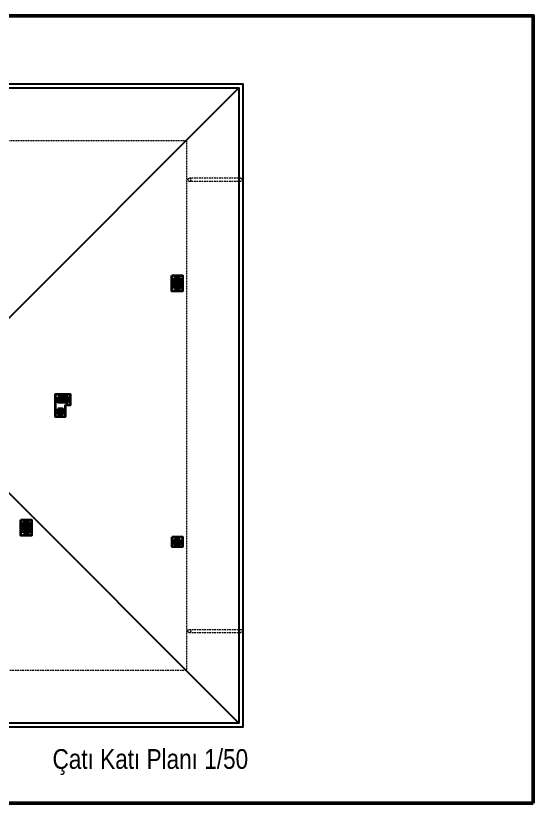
# Model space of a CAD drawing. Header units: millimetres. Extents: x 1811019 to 3717122, y -501178 to -243171.
# Drawn here: x 1870153 to 1872124, y -252390 to -249390 of the extents above; entities that cross this region are included whole.
import ezdxf

# ---------------------------------------------------------------- set-up
doc = ezdxf.new("R2010")
doc.units = ezdxf.units.MM
doc.linetypes.add('izdüşüm ön', pattern=[9.525, 6.35, -3.175])
for name, color, linetype, lineweight in [('a_duvar', 255, 'Continuous', 35), ('a_görünüş', 32, 'Continuous', 25), ('a_izdüşüm_ön', 6, 'izdüşüm ön', 9), ('a_not_text', 7, 'Continuous', 13), ('a_çerçeve_line', 7, 'Continuous', 50)]:
    doc.layers.add(name, color=color, linetype=linetype, lineweight=lineweight)
doc.styles.get("Standard").update_dxf_attribs({"font": 'ARIALN.TTF'})

# ---------------------------------------------------------------- blocks, each defined once
blk = doc.blocks.new('baca_şönt')
at = {"layer": 'a_duvar'}
h = blk.add_hatch(color=256, dxfattribs=at)
h.dxf.hatch_style = 1
h.paths.add_polyline_path([(21.5, -5), (21.5, -17), (35, -17)])
h.paths.add_polyline_path([(4, -5), (4, -17), (17.5, -17)])
for p, q in [((4, -5), (17.5, -17)), ((17.5, -5), (17.5, -17)), ((21.5, -5), (21.5, -17)), ((21.5, -5), (35, -17))]:
    blk.add_line(p, q, dxfattribs=at)
blk.add_lwpolyline([(0, -21), (39, -21), (39, -1), (0, -1)], close=True, dxfattribs=at)
for points in [[(17.5, -5), (4, -5), (4, -17), (17.5, -17)], [(21.5, -17), (35, -17), (35, -5), (21.5, -5)]]:
    blk.add_lwpolyline(points, dxfattribs=at)
blk = doc.blocks.new('baca_müstakil')
at = {"layer": 'a_duvar'}
h = blk.add_hatch(color=256, dxfattribs=at)
h.dxf.hatch_style = 1
h.paths.add_polyline_path([(4.9, -4.9, 0.198912), (3, -9.5, 0.668179), (14.1, -14.1)])
blk.add_line((4.9, -4.9), (14.1, -14.1), dxfattribs=at)
blk.add_lwpolyline([(0, -19), (19, -19), (19, 0), (0, 0)], close=True, dxfattribs=at)
blk.add_circle((9.5, -9.5), 6.5, dxfattribs=at)

msp = doc.modelspace()

# ---------------------------------------------------------------- linework, layer by layer
at = {"layer": 'a_duvar'}
for points in [[(1870747.7, -250379.8), (1870787.7, -250379.8), (1870787.7, -250438.8), (1870747.7, -250438.8)], [(1870172.7, -251310.8), (1870212.7, -251310.8), (1870212.7, -251369.8), (1870172.7, -251369.8)], [(1870748.7, -251374.8), (1870787.7, -251374.8), (1870787.7, -251413.8), (1870748.7, -251413.8)]]:
    msp.add_lwpolyline(points, close=True, dxfattribs=at)
for points in [[(1870341.7, -250872.3), (1870360.7, -250872.3), (1870360.7, -250833.3), (1870302.7, -250833.3), (1870302.7, -250872.3)], [(1870302.7, -250872.3), (1870302.7, -250916.3), (1870341.7, -250916.3), (1870341.7, -250872.3)]]:
    msp.add_lwpolyline(points, dxfattribs=at)
at = {"layer": 'a_görünüş', "color": 251}
for p, q in [((1871002.7, -249664.8), (1869959.7, -250707.8)), ((1870064.7, -251146.8), (1871002.7, -252084.8))]:
    msp.add_line(p, q, dxfattribs=at)
for points in [[(1868507.7, -249649.8), (1871017.7, -249649.8), (1871017.7, -252099.8), (1868507.7, -252099.8)], [(1868522.7, -249664.8), (1871002.7, -249664.8), (1871002.7, -252084.8), (1868522.7, -252084.8)]]:
    msp.add_lwpolyline(points, close=True, dxfattribs=at)
at = {"layer": 'a_izdüşüm_ön', "color": 251}
msp.add_lwpolyline([(1868722.7, -249864.8), (1870802.7, -249864.8), (1870802.7, -251884.8), (1868722.7, -251884.8)], close=True, dxfattribs=at)
for points in [[(1871009.6, -250009.3), (1870814, -250009.3)], [(1871009.6, -250021.1), (1870814, -250021.1)], [(1870813.7, -251727.8), (1871010.2, -251727.8)], [(1870813.7, -251739.6), (1871010.2, -251739.6)]]:
    msp.add_lwpolyline(points, dxfattribs=at)
for centre in [(1870814, -250015.2), (1871009.6, -250015.2), (1870813.7, -251733.7), (1871010.2, -251733.7)]:
    msp.add_circle(centre, 5.92, dxfattribs=at)
at = {"layer": 'a_çerçeve_line'}
msp.add_lwpolyline([(1872123.9, -252390), (1872123.9, -249390), (1853005.4, -249390), (1853005.4, -252390)], close=True, dxfattribs=at)

# ---------------------------------------------------------------- block references
at = {"layer": 'a_duvar', "xscale": -1}
for name, p, rotation in [('baca_şönt', (1870778.7, -250428.8), 270.0000000000001), ('baca_şönt', (1870203.7, -251359.8), 270.0000000000001), ('baca_müstakil', (1870758.7, -251384.8), 90)]:
    msp.add_blockref(name, p, dxfattribs=dict(at, rotation=rotation))
at = {"layer": 'a_duvar', "rotation": 270}
for p in [(1870331.7, -250843.3), (1870350.7, -250843.3), (1870331.7, -250887.3)]:
    msp.add_blockref('baca_müstakil', p, dxfattribs=at)

# ---------------------------------------------------------------- texts
at = {"layer": 'a_not_text'}
msp.add_text('Çatı Katı Planı 1/50 ', height=75, dxfattribs=at).set_placement((1870292.8, -252258.9))

doc.saveas('drawing.dxf')
